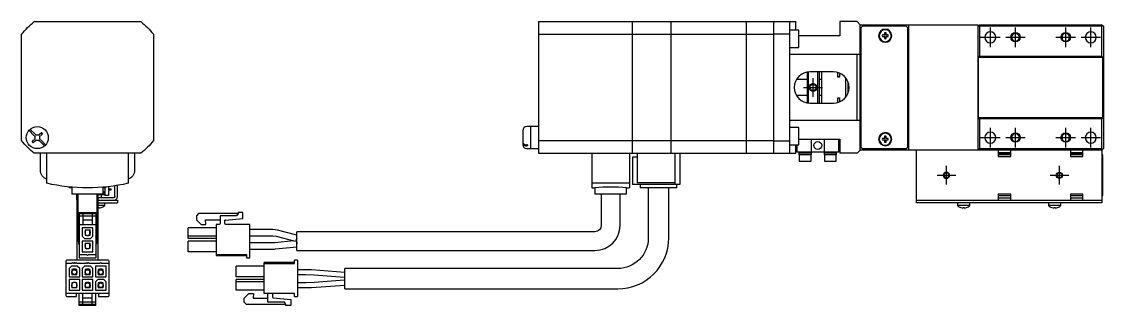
# Model space of a CAD drawing. Extents: x 0 to 716, y -8 to 249.
# Drawn here: x 371 to 715.7, y 78.4 to 168.9 of the extents above; entities that cross this region are included whole.
import ezdxf

# ---------------------------------------------------------------- set-up
doc = ezdxf.new("R2010")
doc.units = 0
doc.header["$LTSCALE"] = 0.5
doc.linetypes.add('CENTER', pattern=[50.8, 31.75, -6.35, 6.35, -6.35])
for name, color, linetype in [('MSM_CENTER', 1, 'CENTER'), ('MSM_CONTINUOUS', 7, 'CONTINUOUS'), ('MSM_NARROW', 5, 'CONTINUOUS')]:
    doc.layers.add(name, color=color, linetype=linetype)

msp = doc.modelspace()

# ---------------------------------------------------------------- linework, layer by layer
at = {"layer": 'MSM_CENTER'}
for p, q in [((679.66, 160.8), (679.66, 167)), ((687.66, 160.8), (687.66, 167)), ((703.66, 160.8), (703.66, 167)), ((711.66, 160.8), (711.66, 167)), ((676.56, 163.9), (682.76, 163.9)), ((684.56, 163.9), (690.76, 163.9)), ((700.56, 163.9), (706.76, 163.9)), ((708.56, 163.9), (714.76, 163.9)), ((623.16, 144.9), (623.16, 150.9)), ((620.16, 147.9), (626.16, 147.9)), ((679.66, 128.8), (679.66, 135)), ((687.66, 128.8), (687.66, 135)), ((703.66, 128.8), (703.66, 135)), ((711.66, 128.8), (711.66, 135)), ((676.56, 131.9), (682.76, 131.9)), ((684.56, 131.9), (690.76, 131.9)), ((700.56, 131.9), (706.76, 131.9)), ((708.56, 131.9), (714.76, 131.9)), ((665.66, 116.9), (665.66, 122.9)), ((701.66, 116.9), (701.66, 122.9)), ((662.66, 119.9), (668.66, 119.9)), ((698.66, 119.9), (704.66, 119.9))]:
    msp.add_line(p, q, dxfattribs=at)
at = {"layer": 'MSM_CONTINUOUS'}
for p, q in [((374.97, 168.9), (374.85, 168.77)), ((375, 168.9), (408.95, 168.9)), ((409.1, 168.77), (408.97, 168.9)), ((535.66, 168.9), (565.61, 168.9)), ((535.66, 168.9), (535.66, 126.9)), ((565.61, 126.9), (565.61, 168.9)), ((565.61, 168.85), (565.66, 168.85)), ((565.66, 126.9), (565.66, 168.9)), ((565.66, 168.9), (577.91, 168.9)), ((577.91, 126.9), (577.91, 168.9)), ((577.91, 168.85), (577.96, 168.85)), ((577.96, 168.9), (601.91, 168.9)), ((577.96, 126.9), (577.96, 168.9)), ((601.91, 126.9), (601.91, 168.9)), ((601.91, 168.85), (601.96, 168.85)), ((601.96, 126.9), (601.96, 168.9)), ((601.96, 168.9), (617.66, 168.9)), ((610.66, 126.9), (610.66, 168.9)), ((615.66, 168.9), (615.66, 126.9)), ((618.66, 166.15), (615.66, 166.15)), ((617.66, 166.15), (617.66, 168.9)), ((618.66, 160.65), (618.66, 166.15)), ((631.66, 168.9), (631.66, 164.4)), ((637.16, 168.9), (631.66, 168.9)), ((638.16, 167.9), (637.16, 168.9)), ((638.16, 127.9), (638.16, 167.9)), ((638.16, 167.9), (675.66, 167.9)), ((638.86, 167.4), (638.36, 166.9)), ((638.36, 166.9), (638.36, 128.9)), ((652.86, 167.4), (638.86, 167.4)), ((651.66, 167.4), (651.66, 167.9)), ((652.16, 167.4), (652.16, 167.9)), ((653.36, 166.9), (652.86, 167.4)), ((653.36, 128.9), (653.36, 166.9)), ((653.66, 127.9), (653.66, 167.9)), ((675.66, 167.9), (675.66, 127.9)), ((675.66, 167.4), (676.16, 167.9)), ((675.91, 167.65), (676.16, 167.4)), ((676.16, 167.9), (715.16, 167.9)), ((676.16, 167.4), (676.16, 157.9)), ((715.16, 167.4), (676.16, 167.4)), ((679.46, 165.63), (679.86, 165.63)), ((711.46, 165.63), (711.86, 165.63)), ((715.16, 167.9), (715.66, 167.4)), ((715.16, 167.4), (715.41, 167.65)), ((715.16, 157.9), (715.16, 167.4)), ((715.66, 167.4), (715.66, 128.4)), ((371.1, 165.02), (370.97, 164.9)), ((370.97, 130.93), (370.97, 164.87)), ((412.97, 164.9), (412.85, 165.02)), ((412.97, 164.87), (412.97, 130.93)), ((535.66, 164.87), (565.61, 164.87)), ((565.61, 164.61), (565.66, 164.61)), ((565.66, 164.87), (577.91, 164.87)), ((577.91, 164.61), (577.96, 164.61)), ((577.96, 164.87), (601.91, 164.87)), ((601.91, 164.61), (601.96, 164.61)), ((601.96, 164.87), (610.66, 164.87)), ((615.66, 164.9), (610.66, 164.9)), ((631.66, 164.4), (618.66, 164.4)), ((638.36, 162.4), (638.16, 162.4)), ((645.92, 164.64), (645.24, 164.64)), ((645.24, 164.16), (645.92, 164.16)), ((645.92, 165.31), (645.92, 164.64)), ((645.92, 164.16), (645.92, 163.48)), ((646.4, 164.64), (646.4, 165.31)), ((647.08, 164.64), (646.4, 164.64)), ((646.4, 163.48), (646.4, 164.16)), ((646.4, 164.16), (647.08, 164.16)), ((653.36, 162.4), (653.66, 162.4)), ((615.66, 160.65), (618.66, 160.65)), ((653.66, 161.65), (653.36, 161.65)), ((638.16, 158.4), (615.66, 158.4)), ((637.16, 137.4), (637.16, 158.4)), ((638.36, 157.9), (638.16, 157.9)), ((638.36, 155.4), (638.16, 155.4)), ((653.36, 156.15), (653.66, 156.15)), ((676.16, 157.9), (675.81, 157.55)), ((675.81, 157.55), (675.81, 138.25)), ((675.81, 157.55), (715.51, 157.55)), ((676.16, 157.9), (715.16, 157.9)), ((715.51, 157.55), (715.16, 157.9)), ((715.51, 138.25), (715.51, 157.55)), ((621.36, 142.96), (621.36, 152.83)), ((621.56, 152.86), (621.56, 142.93)), ((629.66, 152.9), (622.16, 152.9)), ((624.66, 142.9), (624.66, 152.9)), ((625.16, 142.9), (625.16, 152.9)), ((625.86, 152.9), (625.86, 142.9)), ((631.06, 151.23), (631.06, 152.7)), ((631.56, 152.52), (631.56, 151.23)), ((653.46, 152.9), (653.36, 152.9)), ((653.46, 142.9), (653.46, 152.9)), ((653.66, 152.7), (653.46, 152.9)), ((621.36, 150.4), (617.83, 150.4)), ((625.86, 150.4), (625.16, 150.4)), ((631.56, 151.25), (631.06, 151.25)), ((631.56, 151.23), (631.06, 151.23)), ((633.56, 144.77), (633.56, 151.02)), ((634.36, 146.19), (634.36, 149.6)), ((634.5, 149.15), (634.36, 149.15)), ((617.83, 145.4), (621.36, 145.4)), ((625.16, 145.4), (625.86, 145.4)), ((634.36, 146.65), (634.5, 146.65)), ((622.16, 142.9), (629.66, 142.9)), ((631.06, 144.56), (631.56, 144.56)), ((631.06, 143.1), (631.06, 144.56)), ((631.06, 144.54), (631.56, 144.54)), ((631.56, 144.56), (631.56, 143.27)), ((653.36, 142.9), (653.46, 142.9)), ((653.46, 142.9), (653.66, 143.1)), ((638.16, 140.4), (638.36, 140.4)), ((638.16, 137.9), (638.36, 137.9)), ((653.66, 139.65), (653.36, 139.65)), ((675.81, 138.25), (676.16, 137.9)), ((715.51, 138.25), (675.81, 138.25)), ((676.16, 137.9), (676.16, 128.4)), ((715.16, 137.9), (676.16, 137.9)), ((715.16, 137.9), (715.51, 138.25)), ((715.16, 128.4), (715.16, 137.9)), ((373.68, 134.54), (375.27, 132.96)), ((533.11, 135.4), (531.96, 135.4)), ((533.11, 135.4), (533.11, 128.4)), ((533.16, 135.35), (533.11, 135.35)), ((533.16, 135.4), (533.16, 128.4)), ((535.66, 135.4), (533.16, 135.4)), ((638.16, 137.4), (615.66, 137.4)), ((618.66, 135.15), (615.66, 135.15)), ((618.66, 129.65), (618.66, 135.15)), ((374.91, 132.6), (373.33, 134.19)), ((374.31, 130.59), (374.91, 131.19)), ((376.68, 132.96), (377.28, 133.56)), ((377.64, 133.2), (377.04, 132.6)), ((377.04, 131.19), (378.62, 129.6)), ((377.28, 133.56), (377.64, 133.2)), ((530.66, 134.1), (530.66, 129.7)), ((565.61, 131.18), (565.66, 131.18)), ((577.91, 131.18), (577.96, 131.18)), ((601.91, 131.18), (601.96, 131.18)), ((618.66, 131.4), (631.66, 131.4)), ((622.66, 126.4), (622.66, 131.4)), ((626.66, 131.4), (626.66, 126.4)), ((631.36, 127.4), (631.36, 131.4)), ((631.66, 131.4), (631.66, 126.9)), ((638.16, 133.4), (638.36, 133.4)), ((645.92, 131.64), (645.24, 131.64)), ((645.24, 131.16), (645.92, 131.16)), ((645.92, 132.31), (645.92, 131.64)), ((645.92, 131.16), (645.92, 130.48)), ((646.4, 131.64), (646.4, 132.31)), ((647.08, 131.64), (646.4, 131.64)), ((646.4, 130.48), (646.4, 131.16)), ((646.4, 131.16), (647.08, 131.16)), ((653.36, 134.15), (653.66, 134.15)), ((653.66, 133.4), (653.36, 133.4)), ((370.97, 130.9), (371.1, 130.77)), ((374.67, 130.23), (374.31, 130.59)), ((375.27, 130.83), (374.67, 130.23)), ((378.27, 129.25), (376.68, 130.83)), ((412.85, 130.77), (412.97, 130.9)), ((532.16, 129.6), (531.96, 129.6)), ((532.16, 129.25), (531.96, 129.25)), ((531.96, 128.4), (533.11, 128.4)), ((532.16, 129.6), (532.16, 129.25)), ((533.11, 128.45), (533.16, 128.45)), ((533.16, 128.4), (535.66, 128.4)), ((535.66, 130.93), (565.61, 130.93)), ((565.66, 130.93), (577.91, 130.93)), ((577.96, 130.93), (601.91, 130.93)), ((601.96, 130.93), (610.66, 130.93)), ((610.66, 130.9), (615.66, 130.9)), ((615.66, 129.65), (618.66, 129.65)), ((617.66, 126.9), (617.66, 129.65)), ((617.96, 129.65), (617.96, 127.4)), ((637.16, 126.9), (638.16, 127.9)), ((715.16, 127.9), (638.16, 127.9)), ((638.36, 128.9), (638.86, 128.4)), ((638.86, 128.4), (652.86, 128.4)), ((651.66, 127.9), (651.66, 128.4)), ((652.16, 127.9), (652.16, 128.4)), ((652.86, 128.4), (653.36, 128.9)), ((656.16, 111.1), (656.16, 127.9)), ((676.16, 127.9), (675.66, 128.4)), ((676.16, 128.4), (675.91, 128.15)), ((676.16, 128.4), (715.16, 128.4)), ((682.16, 127.9), (682.16, 125.9)), ((686.16, 125.9), (686.16, 127.9)), ((705.16, 127.9), (705.16, 125.9)), ((709.16, 125.9), (709.16, 127.9)), ((715.41, 128.15), (715.16, 128.4)), ((715.66, 128.4), (715.16, 127.9)), ((715.16, 127.9), (715.16, 111.1)), ((374.85, 127.02), (374.97, 126.9)), ((408.95, 126.9), (375, 126.9)), ((376.97, 121.48), (376.97, 126.9)), ((378.97, 117.33), (378.97, 126.9)), ((404.97, 126.9), (404.97, 117.33)), ((406.97, 126.9), (406.97, 121.48)), ((408.97, 126.9), (409.1, 127.02)), ((535.66, 126.9), (565.61, 126.9)), ((552.66, 126.9), (552.66, 115.9)), ((564.66, 126.9), (564.66, 115.9)), ((565.61, 126.95), (565.66, 126.95)), ((565.66, 126.9), (601.91, 126.9)), ((567.16, 125.7), (565.66, 125.7)), ((565.66, 125.7), (565.66, 116.9)), ((567.16, 126.9), (567.16, 117.5)), ((577.91, 126.95), (577.96, 126.95)), ((579.16, 126.9), (579.16, 116.9)), ((580.66, 126.9), (580.66, 116.9)), ((601.91, 126.95), (601.96, 126.95)), ((601.96, 126.9), (617.66, 126.9)), ((617.96, 127.4), (631.36, 127.4)), ((618.66, 127.4), (618.66, 126.4)), ((622.66, 126.9), (618.66, 126.9)), ((622.66, 126.4), (618.66, 126.4)), ((618.76, 126.4), (618.76, 124.4)), ((618.76, 124.4), (622.56, 124.4)), ((622.56, 124.4), (622.56, 126.4)), ((630.66, 126.9), (626.66, 126.9)), ((630.66, 126.4), (626.66, 126.4)), ((626.76, 126.4), (626.76, 124.4)), ((626.76, 124.4), (630.56, 124.4)), ((630.56, 124.4), (630.56, 126.4)), ((630.66, 126.4), (630.66, 127.4)), ((637.16, 126.9), (631.66, 126.9)), ((683.11, 127.1), (682.16, 127.1)), ((686.16, 126.6), (682.16, 126.6)), ((686.16, 126.4), (682.16, 126.4)), ((682.16, 125.9), (686.16, 125.9)), ((685.22, 127.1), (683.11, 127.1)), ((686.16, 127.1), (685.22, 127.1)), ((706.11, 127.1), (705.16, 127.1)), ((709.16, 126.6), (705.16, 126.6)), ((709.16, 126.4), (705.16, 126.4)), ((705.16, 125.9), (709.16, 125.9)), ((708.22, 127.1), (706.11, 127.1)), ((709.16, 127.1), (708.22, 127.1)), ((715.46, 126.4), (715.16, 126.4)), ((715.46, 113.4), (715.46, 126.4)), ((564.66, 117.33), (552.66, 117.33)), ((579.16, 117.5), (567.16, 117.5)), ((386.15, 116.18), (386.15, 115.9)), ((386.97, 115.9), (386.15, 115.9)), ((386.97, 116.11), (386.97, 113.9)), ((396.97, 113.9), (386.97, 113.9)), ((388.47, 113.9), (388.47, 112.3)), ((388.72, 92.8), (388.72, 113.9)), ((388.97, 98.9), (388.97, 113.9)), ((394.97, 113.9), (394.97, 98.9)), ((395.22, 113.9), (395.22, 92.8)), ((396.47, 113.6), (396.17, 113.9)), ((396.97, 113.9), (396.97, 116.11)), ((397.79, 115.9), (396.97, 115.9)), ((396.97, 114.65), (397.47, 114.65)), ((397.47, 114.19), (396.97, 114.19)), ((397.47, 115.9), (397.47, 113.4)), ((397.79, 115.9), (397.79, 116.18)), ((398.67, 116.28), (398.67, 113.4)), ((398.67, 115.52), (399.47, 115.52)), ((398.67, 115.27), (399.47, 115.27)), ((399.47, 115.27), (399.47, 115.52)), ((400.67, 113.1), (400.67, 116.53)), ((401.47, 113.1), (401.47, 116.66)), ((552.66, 115.9), (553.66, 115.9)), ((553.66, 115.9), (553.66, 113.9)), ((563.66, 113.9), (553.66, 113.9)), ((555.66, 113.9), (555.66, 103.9)), ((561.66, 103.9), (561.66, 113.9)), ((563.66, 115.9), (564.66, 115.9)), ((563.66, 113.9), (563.66, 115.9)), ((580.66, 116.9), (565.66, 116.9)), ((568.09, 116.9), (568.09, 115.9)), ((579.73, 115.9), (568.09, 115.9)), ((570.66, 115.9), (570.66, 99.9)), ((577.16, 99.9), (577.16, 115.9)), ((579.73, 115.9), (579.73, 116.9)), ((686.16, 113.9), (682.16, 113.9)), ((682.16, 113.9), (682.16, 111.9)), ((686.16, 111.9), (686.16, 113.9)), ((709.16, 113.9), (705.16, 113.9)), ((705.16, 113.9), (705.16, 111.9)), ((709.16, 111.9), (709.16, 113.9)), ((396.47, 113.6), (395.22, 113.6)), ((400.27, 112.7), (395.22, 112.7)), ((395.22, 111.9), (401.47, 111.9)), ((395.22, 111.1), (401.47, 111.1)), ((397.47, 113.65), (396.42, 113.65)), ((396.47, 112.7), (396.47, 113.6)), ((398.67, 113.4), (397.47, 113.4)), ((397.47, 110.2), (397.47, 111.1)), ((401.47, 111.9), (401.47, 111.1)), ((656.16, 111.9), (715.16, 111.9)), ((715.16, 111.1), (656.16, 111.1)), ((669.16, 111.1), (669.16, 110.2)), ((673.16, 110.2), (673.16, 111.1)), ((682.16, 113.4), (686.16, 113.4)), ((682.16, 112.7), (686.16, 112.7)), ((698.16, 111.1), (698.16, 110.2)), ((702.16, 110.2), (702.16, 111.1)), ((705.16, 113.4), (709.16, 113.4)), ((705.16, 112.7), (709.16, 112.7)), ((715.16, 113.4), (715.46, 113.4)), ((389.27, 108), (394.67, 108)), ((389.27, 108), (389.27, 93.6)), ((389.27, 107.7), (394.67, 107.7)), ((389.27, 107), (394.67, 107)), ((390.47, 107.7), (390.47, 104.2)), ((393.47, 107.7), (393.47, 104.2)), ((394.67, 108), (394.67, 93.6)), ((397.47, 110.2), (395.22, 110.2)), ((395.29, 109.51), (395.29, 109.63)), ((395.29, 109.63), (395.65, 109.63)), ((395.65, 109.63), (395.65, 109.51)), ((396.36, 109.63), (396.36, 109.62)), ((427.36, 107.7), (426.66, 107)), ((426.66, 107), (426.66, 105.7)), ((439.96, 107.7), (427.36, 107.7)), ((434.21, 107), (434.21, 104.5)), ((439.46, 107), (434.21, 107)), ((439.96, 107.7), (439.46, 107)), ((439.96, 108), (439.96, 107.7)), ((441.46, 108), (439.96, 108)), ((441.46, 106.08), (441.46, 108)), ((673.16, 110.2), (669.16, 110.2)), ((670.27, 109.62), (670.28, 109.63)), ((670.98, 109.51), (670.98, 109.63)), ((670.98, 109.63), (671.34, 109.63)), ((671.34, 109.63), (671.34, 109.51)), ((672.05, 109.63), (672.05, 109.62)), ((702.16, 110.2), (698.16, 110.2)), ((699.27, 109.62), (699.28, 109.63)), ((699.98, 109.51), (699.98, 109.63)), ((699.98, 109.63), (700.34, 109.63)), ((700.34, 109.63), (700.34, 109.51)), ((701.05, 109.63), (701.05, 109.62)), ((389.27, 104.2), (394.67, 104.2)), ((390.47, 105.7), (393.47, 105.7)), ((426.66, 105.7), (428.16, 104.2)), ((426.66, 105.7), (428.16, 104.2)), ((428.16, 104.2), (429.66, 104.2)), ((428.16, 104.2), (429.66, 104.2)), ((429.53, 105.7), (434.21, 105.7)), ((429.66, 104.2), (429.53, 105.7)), ((429.53, 105.7), (434.21, 105.7)), ((433.91, 104.2), (432.96, 104.2)), ((432.96, 104.2), (432.96, 94.6)), ((435.71, 104.5), (435.71, 105.4)), ((435.89, 105.59), (441.46, 106.08)), ((435.89, 105.59), (441.46, 106.08)), ((435.89, 105.59), (437.05, 105.7)), ((435.89, 105.59), (437.05, 105.7)), ((443.66, 104.2), (436.01, 104.2)), ((437.05, 105.7), (437.05, 105.7)), ((443.66, 93.6), (443.66, 104.2)), ((390.27, 103.1), (390.27, 100.45)), ((393.67, 103.1), (390.27, 103.1)), ((390.27, 100.45), (391.02, 99.7)), ((391.22, 101.95), (391.07, 101.95)), ((391.07, 101.95), (391.07, 101.45)), ((391.07, 101.45), (391.22, 101.45)), ((391.17, 102.45), (391.17, 101.95)), ((391.17, 102.45), (392.77, 102.45)), ((391.17, 101.45), (391.17, 100.8)), ((391.17, 100.8), (391.5, 100.8)), ((391.22, 102.45), (391.22, 101.07)), ((391.22, 101.07), (391.6, 100.7)), ((391.6, 100.7), (392.35, 100.7)), ((392.35, 100.7), (392.72, 101.07)), ((392.45, 100.8), (392.77, 100.8)), ((392.72, 101.07), (392.72, 102.45)), ((392.72, 101.95), (392.87, 101.95)), ((392.72, 101.45), (392.87, 101.45)), ((392.77, 101.95), (392.77, 102.45)), ((392.77, 100.8), (392.77, 101.45)), ((392.87, 101.45), (392.87, 101.95)), ((392.92, 99.7), (393.67, 100.45)), ((393.67, 100.45), (393.67, 103.1)), ((432.96, 103.1), (424.06, 103.1)), ((424.06, 99.7), (424.06, 103.1)), ((432.96, 100.45), (424.06, 100.45)), ((451.02, 102.57), (443.66, 102.57)), ((443.66, 100.57), (451.02, 100.57)), ((452.53, 102.38), (451.02, 102.57)), ((451.02, 100.57), (452.03, 100.44)), ((452.03, 100.44), (457.72, 98.96)), ((458.66, 100.78), (452.53, 102.38)), ((458.66, 95.9), (458.66, 101.9)), ((553.66, 101.9), (458.66, 101.9)), ((393.67, 98.9), (390.27, 98.9)), ((390.27, 98.9), (390.27, 95.5)), ((391.02, 99.7), (392.92, 99.7)), ((391.22, 97.75), (391.07, 97.75)), ((391.07, 97.75), (391.07, 97.25)), ((391.07, 97.25), (391.22, 97.25)), ((391.17, 98.25), (391.17, 97.75)), ((391.17, 98.25), (392.77, 98.25)), ((391.17, 97.25), (391.17, 96.6)), ((391.17, 96.6), (391.5, 96.6)), ((391.22, 98.25), (391.22, 96.87)), ((391.22, 96.87), (391.6, 96.5)), ((392.35, 96.5), (392.72, 96.87)), ((392.45, 96.6), (392.77, 96.6)), ((392.72, 96.87), (392.72, 98.25)), ((392.72, 97.75), (392.87, 97.75)), ((392.72, 97.25), (392.87, 97.25)), ((392.77, 97.75), (392.77, 98.25)), ((392.77, 96.6), (392.77, 97.25)), ((392.87, 97.25), (392.87, 97.75)), ((393.67, 95.5), (393.67, 98.9)), ((432.96, 99.7), (424.06, 99.7)), ((432.96, 99.7), (424.06, 99.7)), ((432.96, 98.9), (424.06, 98.9)), ((424.06, 95.5), (424.06, 98.9)), ((451.57, 98.37), (443.66, 98.37)), ((451.66, 98.38), (451.57, 98.37)), ((457.72, 98.96), (451.66, 98.38)), ((451.85, 96.38), (458.66, 97.04)), ((457.72, 98.96), (458.44, 98.9)), ((458.66, 99.75), (458.44, 98.9)), ((458.48, 99.03), (458.44, 98.9)), ((458.44, 98.9), (458.48, 99.03)), ((458.48, 99.03), (458.66, 99.75)), ((458.57, 99.04), (458.48, 99.03)), ((458.57, 99.04), (458.66, 98.05)), ((389.27, 94.6), (391.72, 94.6)), ((389.27, 93.6), (394.67, 93.6)), ((390.27, 95.5), (393.67, 95.5)), ((391.6, 96.5), (392.35, 96.5)), ((392.22, 94.6), (394.67, 94.6)), ((432.96, 95.5), (424.06, 95.5)), ((432.96, 95.5), (424.06, 95.5)), ((432.96, 94.6), (442.66, 94.6)), ((432.96, 94.6), (442.66, 94.6)), ((432.96, 94.6), (432.96, 94.35)), ((432.96, 94.35), (442.66, 94.35)), ((442.66, 94.6), (442.66, 93.6)), ((442.66, 93.6), (443.66, 93.6)), ((442.66, 93.6), (443.66, 93.6)), ((443.66, 96.37), (451.57, 96.37)), ((451.57, 96.37), (451.85, 96.38)), ((458.66, 95.9), (553.66, 95.9)), ((385.07, 92.5), (385.07, 81.5)), ((386.97, 91.8), (385.07, 91.8)), ((398.57, 92.8), (385.37, 92.8)), ((386.82, 90.9), (386.07, 90.15)), ((386.07, 90.15), (386.07, 87.5)), ((388.72, 90.9), (386.82, 90.9)), ((387.3, 89.8), (386.97, 89.8)), ((386.97, 89.8), (386.97, 89.15)), ((387.4, 89.9), (387.02, 89.52)), ((388.15, 89.9), (387.4, 89.9)), ((387.52, 91.8), (387.47, 91.8)), ((387.99, 89.74), (388.44, 89.61)), ((388.07, 91.8), (388.02, 91.8)), ((388.52, 89.52), (388.15, 89.9)), ((388.57, 89.8), (388.25, 89.8)), ((391.45, 91.8), (388.57, 91.8)), ((388.57, 89.15), (388.57, 89.8)), ((389.47, 90.15), (388.72, 90.9)), ((389.47, 87.5), (389.47, 90.15)), ((391.02, 90.9), (390.27, 90.15)), ((390.27, 90.15), (390.27, 87.5)), ((392.92, 90.9), (391.02, 90.9)), ((391.5, 89.8), (391.17, 89.8)), ((391.17, 89.8), (391.17, 89.15)), ((391.6, 89.9), (391.22, 89.52)), ((392.35, 89.9), (391.6, 89.9)), ((392, 91.8), (391.95, 91.8)), ((392.72, 89.52), (392.35, 89.9)), ((392.77, 89.8), (392.45, 89.8)), ((395.92, 91.8), (392.5, 91.8)), ((392.77, 89.15), (392.77, 89.8)), ((393.67, 90.15), (392.92, 90.9)), ((393.67, 87.5), (393.67, 90.15)), ((394.47, 90.9), (394.47, 87.5)), ((397.87, 90.9), (394.47, 90.9)), ((395.37, 89.8), (395.37, 89.15)), ((395.7, 89.8), (395.37, 89.8)), ((395.8, 89.9), (395.42, 89.52)), ((395.96, 89.74), (395.51, 89.61)), ((396.55, 89.9), (395.8, 89.9)), ((398.87, 91.8), (396.42, 91.8)), ((396.92, 89.52), (396.55, 89.9)), ((396.97, 89.8), (396.65, 89.8)), ((396.97, 89.15), (396.97, 89.8)), ((397.87, 87.5), (397.87, 90.9)), ((398.87, 81.5), (398.87, 92.5)), ((448.21, 90.9), (439.31, 90.9)), ((439.31, 87.5), (439.31, 90.9)), ((448.21, 82.2), (448.21, 92.05)), ((457.91, 92.05), (448.21, 92.05)), ((448.21, 91.8), (457.91, 91.8)), ((457.91, 91.8), (457.91, 92.8)), ((458.91, 92.8), (457.91, 92.8)), ((458.91, 92.8), (458.91, 81.2)), ((462.51, 89.77), (458.91, 89.77)), ((473.91, 88.9), (463.37, 89.74)), ((473.91, 83.65), (473.91, 90.15)), ((560.91, 90.15), (473.91, 90.15)), ((386.07, 87.5), (389.47, 87.5)), ((389.47, 86.7), (386.07, 86.7)), ((386.07, 86.7), (386.07, 83.3)), ((387.02, 89.15), (386.87, 89.15)), ((386.87, 89.15), (386.87, 88.65)), ((386.87, 88.65), (387.02, 88.65)), ((386.97, 88.65), (386.97, 88.15)), ((388.57, 88.15), (386.97, 88.15)), ((387.02, 89.52), (387.02, 88.15)), ((388.09, 88.15), (387.56, 88.3)), ((388.52, 88.15), (388.52, 89.52)), ((388.67, 89.15), (388.52, 89.15)), ((388.67, 88.65), (388.52, 88.65)), ((388.57, 88.15), (388.57, 88.65)), ((388.67, 88.65), (388.67, 89.15)), ((389.47, 83.3), (389.47, 86.7)), ((390.27, 87.5), (393.67, 87.5)), ((390.27, 86.7), (390.27, 83.3)), ((393.67, 86.7), (390.27, 86.7)), ((391.07, 89.15), (391.07, 88.65)), ((391.22, 89.15), (391.07, 89.15)), ((391.07, 88.65), (391.22, 88.65)), ((391.17, 88.65), (391.17, 88.15)), ((392.77, 88.15), (391.17, 88.15)), ((391.22, 89.52), (391.22, 88.15)), ((391.23, 88.15), (391.22, 88.23)), ((392.72, 88.15), (392.72, 89.52)), ((392.87, 89.15), (392.72, 89.15)), ((392.87, 88.65), (392.72, 88.65)), ((392.72, 88.15), (392.72, 88.23)), ((392.77, 88.15), (392.77, 88.65)), ((392.87, 88.65), (392.87, 89.15)), ((393.67, 83.3), (393.67, 86.7)), ((394.47, 87.5), (397.87, 87.5)), ((395.22, 86.7), (394.47, 85.95)), ((397.12, 86.7), (395.22, 86.7)), ((395.27, 89.15), (395.27, 88.65)), ((395.42, 89.15), (395.27, 89.15)), ((395.27, 88.65), (395.42, 88.65)), ((395.37, 88.65), (395.37, 88.15)), ((396.97, 88.15), (395.37, 88.15)), ((395.42, 89.52), (395.42, 88.15)), ((395.86, 88.15), (396.39, 88.3)), ((396.92, 88.15), (396.92, 89.52)), ((397.07, 89.15), (396.92, 89.15)), ((397.07, 88.65), (396.92, 88.65)), ((396.97, 88.15), (396.97, 88.65)), ((397.07, 88.65), (397.07, 89.15)), ((397.87, 85.95), (397.12, 86.7)), ((448.21, 87.5), (439.31, 87.5)), ((448.21, 86.7), (439.31, 86.7)), ((439.31, 83.3), (439.31, 86.7)), ((458.91, 88.27), (461.54, 88.27)), ((461.54, 88.27), (464.17, 88.17)), ((464.17, 88.17), (473.85, 87.4)), ((473.86, 86.39), (464.17, 85.67)), ((386.07, 83.3), (389.47, 83.3)), ((387.02, 84.95), (386.87, 84.95)), ((386.87, 84.95), (386.87, 84.45)), ((386.87, 84.45), (387.02, 84.45)), ((386.97, 85.6), (386.97, 84.95)), ((387.3, 85.6), (386.97, 85.6)), ((386.97, 84.45), (386.97, 83.95)), ((388.57, 83.95), (386.97, 83.95)), ((387.4, 85.7), (387.02, 85.32)), ((387.02, 85.32), (387.02, 83.95)), ((388.15, 85.7), (387.4, 85.7)), ((388.52, 85.32), (388.15, 85.7)), ((388.57, 85.6), (388.25, 85.6)), ((388.52, 83.95), (388.52, 85.32)), ((388.67, 84.95), (388.52, 84.95)), ((388.67, 84.45), (388.52, 84.45)), ((388.57, 84.95), (388.57, 85.6)), ((388.57, 83.95), (388.57, 84.45)), ((388.67, 84.45), (388.67, 84.95)), ((390.27, 83.3), (393.67, 83.3)), ((391.22, 84.95), (391.07, 84.95)), ((391.07, 84.95), (391.07, 84.45)), ((391.07, 84.45), (391.22, 84.45)), ((391.5, 85.6), (391.17, 85.6)), ((391.17, 85.6), (391.17, 84.95)), ((391.17, 84.45), (391.17, 83.95)), ((392.77, 83.95), (391.17, 83.95)), ((391.6, 85.7), (391.22, 85.32)), ((391.22, 85.32), (391.22, 83.95)), ((392.35, 85.7), (391.6, 85.7)), ((392.72, 85.32), (392.35, 85.7)), ((392.77, 85.6), (392.45, 85.6)), ((392.72, 83.95), (392.72, 85.32)), ((392.87, 84.95), (392.72, 84.95)), ((392.87, 84.45), (392.72, 84.45)), ((392.77, 84.95), (392.77, 85.6)), ((392.77, 83.95), (392.77, 84.45)), ((392.87, 84.45), (392.87, 84.95)), ((394.47, 85.95), (394.47, 83.3)), ((394.47, 83.3), (397.87, 83.3)), ((395.42, 84.95), (395.27, 84.95)), ((395.27, 84.95), (395.27, 84.45)), ((395.27, 84.45), (395.42, 84.45)), ((395.37, 85.6), (395.37, 84.95)), ((395.7, 85.6), (395.37, 85.6)), ((395.37, 84.45), (395.37, 83.95)), ((396.97, 83.95), (395.37, 83.95)), ((395.8, 85.7), (395.42, 85.32)), ((395.42, 85.32), (395.42, 83.95)), ((395.42, 84.25), (395.97, 84.1)), ((396.55, 85.7), (395.8, 85.7)), ((396.38, 85.54), (395.83, 85.7)), ((396.92, 85.32), (396.55, 85.7)), ((396.97, 85.6), (396.65, 85.6)), ((396.92, 83.95), (396.92, 85.32)), ((397.07, 84.95), (396.92, 84.95)), ((397.07, 84.45), (396.92, 84.45)), ((396.97, 84.95), (396.97, 85.6)), ((396.97, 83.95), (396.97, 84.45)), ((397.07, 84.45), (397.07, 84.95)), ((397.87, 83.3), (397.87, 85.95)), ((448.21, 85.95), (439.31, 85.95)), ((448.21, 83.3), (439.31, 83.3)), ((461.55, 85.57), (458.91, 85.57)), ((458.91, 84.07), (462.54, 84.07)), ((464.17, 85.67), (461.55, 85.57)), ((463.34, 84.1), (473.91, 84.89)), ((473.91, 83.65), (560.91, 83.65)), ((398.87, 82.2), (385.07, 82.2)), ((385.37, 81.2), (388.47, 81.2)), ((388.47, 81.2), (388.47, 82.2)), ((389.27, 78.4), (389.27, 82.2)), ((394.67, 79.4), (389.27, 79.4)), ((390.47, 78.7), (390.47, 82.2)), ((393.47, 80.7), (390.47, 80.7)), ((393.47, 78.7), (393.47, 82.2)), ((394.67, 78.4), (394.67, 82.2)), ((395.47, 82.2), (395.47, 81.2)), ((395.47, 81.2), (398.57, 81.2)), ((441.91, 80.7), (443.41, 82.2)), ((441.91, 79.4), (441.91, 80.7)), ((442.61, 78.7), (441.91, 79.4)), ((443.41, 82.2), (444.91, 82.2)), ((444.91, 82.2), (444.78, 80.7)), ((444.78, 80.7), (449.46, 80.7)), ((457.91, 82.2), (448.21, 82.2)), ((449.46, 79.4), (449.46, 81.9)), ((454.71, 79.4), (449.46, 79.4)), ((450.96, 81.9), (450.96, 81)), ((451.14, 80.8), (456.71, 80.31)), ((455.21, 78.7), (454.71, 79.4)), ((456.71, 80.31), (456.71, 78.4)), ((457.91, 81.2), (457.91, 82.2)), ((457.91, 81.2), (458.91, 81.2)), ((394.67, 78.7), (389.27, 78.7)), ((394.67, 78.4), (389.27, 78.4)), ((455.21, 78.7), (442.61, 78.7)), ((455.21, 78.4), (455.21, 78.7)), ((456.71, 78.4), (455.21, 78.4))]:
    msp.add_line(p, q, dxfattribs=at)
at = {"layer": 'MSM_CONTINUOUS', "extrusion": (0, 0, -1)}
for centre, radius in [((-646.16, 164.4), 2.1), ((-646.16, 164.4), 1.9), ((-679.66, 163.9), 1.75), ((-711.66, 163.9), 1.75), ((-687.66, 163.9), 1.23), ((-703.66, 163.9), 1.23), ((-646.16, 131.4), 2.1), ((-646.16, 131.4), 1.9), ((-679.66, 131.9), 1.75), ((-687.66, 131.9), 1.23), ((-703.66, 131.9), 1.23), ((-711.66, 131.9), 1.75)]:
    msp.add_circle(centre, radius, dxfattribs=at)
at = {"layer": 'MSM_CONTINUOUS'}
for centre, radius in [((623.16, 147.9), 1.01), ((375.97, 131.9), 3.5), ((624.66, 129.4), 1.25), ((665.66, 119.9), 0.783), ((701.66, 119.9), 0.783), ((387.77, 89.02), 0.75), ((391.97, 89.02), 0.75), ((396.17, 89.02), 0.75), ((391.97, 84.82), 0.75), ((396.17, 84.82), 0.75)]:
    msp.add_circle(centre, radius, dxfattribs=at)
at = {"layer": 'MSM_CONTINUOUS', "extrusion": (0, 0, -1)}
for centre, radius, start, end in [((-391.97, 147.9), 27, 38.9424, 51.0576), ((-391.97, 147.9), 27, 128.9424, 141.0576), ((-374.21, 131.9), 1, 135, 225), ((-375.97, 133.66), 1, 225, 315), ((-375.97, 130.13), 1, 45, 135), ((-377.74, 131.9), 1, 315, 45), ((-391.97, 147.9), 27, 308.9424, 321.0576), ((-391.97, 147.9), 27, 218.9424, 231.0576), ((-379.97, 121.48), 3, 289.4712, 0), ((-403.97, 121.48), 3, 180, 250.5288), ((-391.97, 175.9), 60, 257.4867, 282.5133), ((-400.27, 113.1), 0.4, 180, 270), ((-433.91, 104.5), 0.3, 180, 270), ((-435.91, 105.4), 0.2, 0, 85), ((-436.01, 104.5), 0.3, 270, 0), ((-553.66, 103.9), 2, 180, 270), ((-391.97, 101.57), 1, 41.4089, 61.0443), ((-391.97, 101.57), 1, 118.9543, 138.5897), ((-391.97, 97.37), 1, 41.4089, 61.0443), ((-391.97, 97.37), 1, 118.9543, 138.5897), ((-560.91, 99.9), 9.75, 180, 270), ((-391.97, 94.6), 0.25, 179.9993, 359.9993), ((-387.22, 91.8), 0.25, 0, 180), ((-387.77, 91.8), 0.25, 0, 180), ((-388.32, 91.8), 0.25, 0, 180), ((-391.7, 91.8), 0.25, 0, 180), ((-392.25, 91.8), 0.25, 0, 180), ((-396.17, 91.8), 0.25, 0, 180)]:
    msp.add_arc(centre, radius, start, end, dxfattribs=at)
at = {"layer": 'MSM_CONTINUOUS'}
for centre, radius, start, end in [((646.16, 164.4), 0.95, 165.3667, 194.6333), ((646.16, 164.4), 0.365, 138.8496, 221.1504), ((646.16, 164.4), 0.95, 75.3667, 104.6333), ((646.16, 164.4), 0.365, 48.8496, 131.1504), ((646.16, 164.4), 0.365, 228.8496, 311.1504), ((646.16, 164.4), 0.95, 255.3667, 284.6333), ((646.16, 164.4), 0.365, 318.8496, 41.1504), ((646.16, 164.4), 0.95, 345.3667, 14.6333), ((622.16, 147.9), 5, 90, 270), ((629.66, 147.9), 5, 270, 90), ((531.96, 134.1), 1.3, 90, 180), ((646.16, 131.4), 0.95, 165.3667, 194.6333), ((646.16, 131.4), 0.365, 138.8496, 221.1504), ((646.16, 131.4), 0.95, 75.3667, 104.6333), ((646.16, 131.4), 0.365, 48.8496, 131.1504), ((646.16, 131.4), 0.365, 228.8496, 311.1504), ((646.16, 131.4), 0.365, 318.8496, 41.1504), ((646.16, 131.4), 0.95, 345.3667, 14.6333), ((531.41, 130.2), 0.751, 181.7681, 218.8955), ((531.96, 129.7), 1.3, 180, 270), ((531.42, 130.55), 0.754, 185.8166, 221.8939), ((531.88, 130.65), 1.41, 221.3743, 272.8178), ((531.87, 130.99), 1.39, 222.8199, 273.04), ((646.16, 131.4), 0.95, 255.3667, 284.6333), ((558.66, 56.11), 60, 85.2198, 94.7802), ((389.67, 112.3), 1.2, 180, 217.6585), ((400.27, 113.1), 1.2, 270, 0), ((395.47, 112.7), 3.19, 265.5121, 266.7703), ((395.47, 112.7), 3.19, 273.2297, 286.1067), ((395.47, 112.7), 3.2, 286.1225, 308.6822), ((671.16, 112.7), 3.2, 231.3178, 253.8775), ((671.16, 112.7), 3.19, 253.8933, 266.7703), ((671.16, 112.7), 3.19, 273.2297, 286.1067), ((671.16, 112.7), 3.2, 286.1225, 308.6822), ((700.16, 112.7), 3.2, 231.3178, 253.8775), ((700.16, 112.7), 3.19, 253.8933, 266.7703), ((700.16, 112.7), 3.19, 273.2297, 286.1067), ((700.16, 112.7), 3.2, 286.1225, 308.6822), ((435.91, 105.4), 0.2, 95, 180), ((435.91, 105.4), 0.2, 95, 180), ((553.66, 103.9), 8, 270, 0), ((391.97, 98.9), 3, 154.1588, 205.8426), ((391.97, 98.9), 3, 334.1588, 25.8426), ((560.91, 99.9), 16.25, 270, 0), ((385.37, 92.5), 0.3, 90, 180), ((398.57, 92.5), 0.3, 0, 90), ((462.51, 79.02), 10.75, 85.452, 90), ((473.85, 87.48), 0.0798, 271.158, 319.9498), ((473.85, 86.32), 0.078, 42.3211, 88.8638), ((462.54, 94.82), 10.75, 270, 274.2892), ((385.37, 81.5), 0.3, 180, 270), ((398.57, 81.5), 0.3, 270, 0), ((449.16, 81.9), 0.3, 0, 90), ((451.26, 81.9), 0.3, 90, 180), ((451.16, 81), 0.2, 180, 265)]:
    msp.add_arc(centre, radius, start, end, dxfattribs=at)
at = {"layer": 'MSM_NARROW'}
for centre, radius in [((687.66, 163.9), 1.5), ((703.66, 163.9), 1.5), ((623.16, 147.9), 1.25), ((687.66, 131.9), 1.5), ((703.66, 131.9), 1.5), ((701.66, 119.9), 1)]:
    msp.add_circle(centre, radius, dxfattribs=at)
at = {"layer": 'MSM_NARROW', "extrusion": (0, 0, -1)}
msp.add_circle((-665.66, 119.9), 1, dxfattribs=at)

doc.saveas('drawing.dxf')
